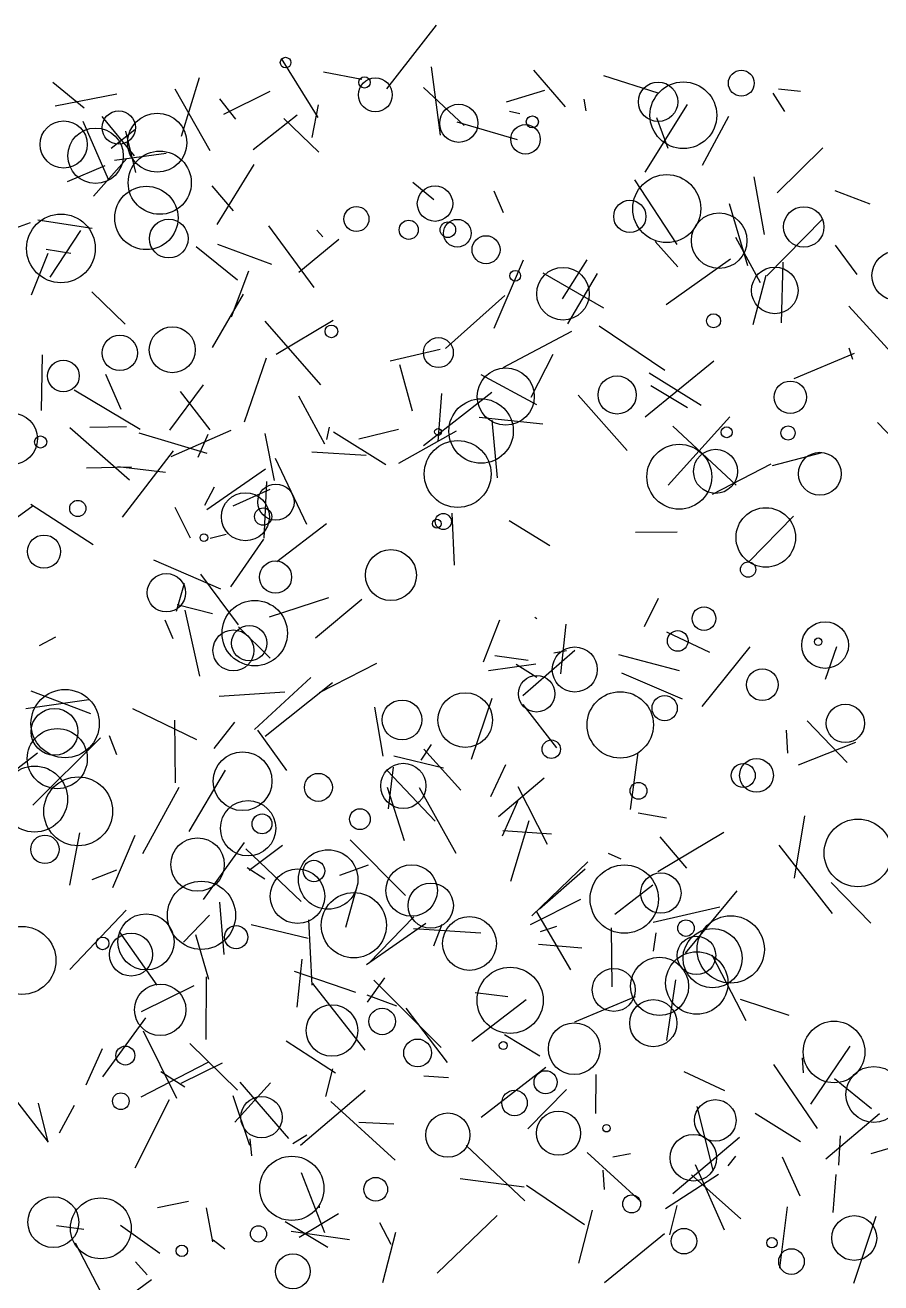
# Model space of a CAD drawing. Header units: millimetres. Extents: x -15 to 2017, y -16 to 2019.
# Drawn here: x 726.2 to 974.7, y 1643.4 to 2008.5 of the extents above; entities that cross this region are included whole.
import ezdxf

# ---------------------------------------------------------------- set-up
doc = ezdxf.new("R2010")
doc.units = ezdxf.units.MM

msp = doc.modelspace()

# ---------------------------------------------------------------- linework, layer by layer
at = {"color": 164}
for p, q in [((831.25, 1990.06), (845.65, 2008.54)), ((966.59, 1911.5), (965.54, 1914.75))]:
    msp.add_line(p, q, dxfattribs=at)
at = {"color": 9}
for p, q in [((811.24, 1981.71), (800.57, 1998.87)), ((779.88, 1891.02), (771.29, 1902.15))]:
    msp.add_line(p, q, dxfattribs=at)
at = {"color": 101}
msp.add_line((812.77, 1995.03), (823.92, 1992.9), dxfattribs=at)
at = {"color": 161}
for p, q in [((846.75, 1976.56), (844.17, 1996.45)), ((836.74, 1723.15), (848.73, 1707.36))]:
    msp.add_line(p, q, dxfattribs=at)
at = {"color": 112}
for p, q in [((883.06, 1984.86), (873.89, 1995.45)), ((760.45, 1716.54), (770.12, 1697)), ((806.11, 1683.36), (824.94, 1699.36))]:
    msp.add_line(p, q, dxfattribs=at)
at = {"color": 17}
for p, q in [((910.01, 1988.78), (894.23, 1993.85)), ((733.45, 1935.35), (742.32, 1948.94)), ((830.91, 1880.89), (815.73, 1890.37)), ((813.45, 1697.51), (815.51, 1705.52))]:
    msp.add_line(p, q, dxfattribs=at)
at = {"color": 184}
for p, q in [((734.19, 1991.94), (743.31, 1984.58)), ((727.85, 1869.51), (745.92, 1857.76))]:
    msp.add_line(p, q, dxfattribs=at)
at = {"color": 82}
for p, q in [((776.66, 1993.28), (771.48, 1976.22)), ((925, 1826.42), (912.5, 1832.27))]:
    msp.add_line(p, q, dxfattribs=at)
at = {"color": 57}
for p, q in [((853.64, 1979.41), (841.9, 1990.48)), ((803.45, 1658.36), (820.4, 1655.99)), ((762.83, 1644.24), (744.06, 1630.5))]:
    msp.add_line(p, q, dxfattribs=at)
at = {"color": 158}
for p, q in [((944.96, 1990.01), (951.37, 1989.42)), ((811.43, 1971.68), (801.26, 1981.46)), ((858.07, 1894.73), (876.51, 1892.81))]:
    msp.add_line(p, q, dxfattribs=at)
at = {"color": 191}
for p, q in [((752.74, 1988.5), (734.92, 1985.06)), ((936.08, 1938.7), (930.78, 1956.7))]:
    msp.add_line(p, q, dxfattribs=at)
at = {"color": 110}
msp.add_line((779.92, 1972.06), (769.75, 1989.99), dxfattribs=at)
at = {"color": 226}
msp.add_line((787.37, 1981.27), (782.7, 1987.17), dxfattribs=at)
at = {"color": 78}
msp.add_line((797.19, 1989.23), (783.79, 1982.62), dxfattribs=at)
at = {"color": 198}
for p, q in [((876.98, 1989.54), (865.91, 1986.17)), ((808.5, 1748.77), (809.41, 1729.84))]:
    msp.add_line(p, q, dxfattribs=at)
at = {"color": 135}
msp.add_line((889.07, 1983.7), (888.52, 1987.07), dxfattribs=at)
at = {"color": 130}
msp.add_line((946.78, 1983.45), (943.41, 1988.84), dxfattribs=at)
at = {"color": 113}
for p, q in [((811.31, 1985.4), (809.44, 1975.91)), ((943.25, 1880.68), (957.65, 1884.44)), ((791.38, 1683.23), (786.58, 1697.71))]:
    msp.add_line(p, q, dxfattribs=at)
at = {"color": 153}
for p, q in [((866.8, 1983.53), (869.88, 1982.87)), ((932.66, 1874.99), (914.26, 1892.13))]:
    msp.add_line(p, q, dxfattribs=at)
at = {"color": 145}
msp.add_line((906.29, 1965.9), (918.51, 1985.46), dxfattribs=at)
at = {"color": 242}
msp.add_line((750.39, 1963.72), (742.98, 1980.59), dxfattribs=at)
at = {"color": 117}
msp.add_line((757.95, 1970.62), (748.55, 1981.98), dxfattribs=at)
at = {"color": 249}
for p, q in [((792.43, 1972.4), (805.21, 1982.47)), ((712.76, 1857.7), (728.46, 1869.12))]:
    msp.add_line(p, q, dxfattribs=at)
at = {"color": 100}
for p, q in [((869.15, 1975.23), (851.59, 1980.35)), ((915.01, 1731.34), (912.43, 1713.76))]:
    msp.add_line(p, q, dxfattribs=at)
at = {"color": 146}
msp.add_line((909.52, 1981.71), (912.86, 1972.79), dxfattribs=at)
at = {"color": 172}
for p, q in [((922.94, 1967.93), (930.52, 1982.12)), ((868.8, 1823.02), (874.78, 1819.21))]:
    msp.add_line(p, q, dxfattribs=at)
at = {"color": 137}
for p, q in [((751.17, 1972.8), (758.05, 1978.27)), ((951.37, 1684.38), (938.15, 1692.6))]:
    msp.add_line(p, q, dxfattribs=at)
at = {"color": 65}
for p, q in [((755.26, 1977.74), (758.21, 1965.73)), ((972, 1693.91), (961.23, 1702.6))]:
    msp.add_line(p, q, dxfattribs=at)
at = {"color": 131}
for p, q in [((957.82, 1972.94), (944.63, 1959.89)), ((792.53, 1968.04), (781.82, 1950.71)), ((871.75, 1671.78), (888.67, 1660.35))]:
    msp.add_line(p, q, dxfattribs=at)
at = {"color": 235}
for p, q in [((755.69, 1969.82), (746.04, 1958.88)), ((852.5, 1673.73), (871.09, 1671.29))]:
    msp.add_line(p, q, dxfattribs=at)
at = {"color": 126}
for p, q in [((767.14, 1971.32), (752.09, 1969.28)), ((741.98, 1774.01), (739.02, 1758.84)), ((836.66, 1755.81), (820.52, 1771.97))]:
    msp.add_line(p, q, dxfattribs=at)
at = {"color": 102}
for p, q in [((749.34, 1967.69), (738.33, 1963.06)), ((930.82, 1894.87), (912.88, 1874.97)), ((735.01, 1830.85), (730.19, 1828.33))]:
    msp.add_line(p, q, dxfattribs=at)
at = {"color": 35}
for p, q in [((940.94, 1947.76), (937.93, 1964.46)), ((958.64, 1818.67), (961.87, 1828.17))]:
    msp.add_line(p, q, dxfattribs=at)
at = {"color": 16}
msp.add_line((780.34, 1961.88), (786.61, 1954.67), dxfattribs=at)
at = {"color": 44}
for p, q in [((844.86, 1957.87), (838.77, 1962.89)), ((744.95, 1891.86), (755.55, 1892.02)), ((834.16, 1723.77), (825.46, 1726.88))]:
    msp.add_line(p, q, dxfattribs=at)
at = {"color": 155}
msp.add_line((903.1, 1963.61), (915.47, 1944.82), dxfattribs=at)
at = {"color": 178}
for p, q in [((862.3, 1960.41), (864.99, 1954.1)), ((879.47, 1912.96), (873.03, 1900.43)), ((917.1, 1812.82), (899.46, 1820.37)), ((729.96, 1695.52), (732.6, 1684.65))]:
    msp.add_line(p, q, dxfattribs=at)
at = {"color": 28}
for p, q in [((971.6, 1956.56), (961.4, 1960.42)), ((793.66, 1803.88), (802.11, 1792.14))]:
    msp.add_line(p, q, dxfattribs=at)
at = {"color": 195}
for p, q in [((709.9, 1944.83), (727.67, 1951.2)), ((889.29, 1940.39), (882.09, 1929.04)), ((876.55, 1936.61), (894.18, 1926.44))]:
    msp.add_line(p, q, dxfattribs=at)
at = {"color": 149}
msp.add_line((745.63, 1949.49), (729.82, 1951.96), dxfattribs=at)
at = {"color": 118}
for p, q in [((810.06, 1932.4), (796.94, 1950.3)), ((721.72, 1698.66), (732.86, 1684.23))]:
    msp.add_line(p, q, dxfattribs=at)
at = {"color": 234}
msp.add_line((957.81, 1952.33), (941.55, 1935.76), dxfattribs=at)
at = {"color": 159}
for p, q in [((805.65, 1936.86), (817.28, 1946.44)), ((743.85, 1700.93), (748.59, 1711.45))]:
    msp.add_line(p, q, dxfattribs=at)
at = {"color": 165}
msp.add_line((812.66, 1947.05), (810.9, 1949.04), dxfattribs=at)
at = {"color": 185}
msp.add_line((932.48, 1947.02), (939.62, 1933.82), dxfattribs=at)
at = {"color": 204}
for p, q in [((739.42, 1942.26), (732.26, 1943.41)), ((809.64, 1730.35), (824.86, 1710.93))]:
    msp.add_line(p, q, dxfattribs=at)
at = {"color": 201}
msp.add_line((787.84, 1934.52), (775.81, 1944.2), dxfattribs=at)
at = {"color": 163}
msp.add_line((781.98, 1944.99), (797.69, 1939.11), dxfattribs=at)
at = {"color": 49}
for p, q in [((909.16, 1945.73), (915.75, 1938.42)), ((921.21, 1694.59), (925.93, 1676.08))]:
    msp.add_line(p, q, dxfattribs=at)
at = {"color": 14}
for p, q in [((961.43, 1944.7), (967.71, 1936.19)), ((774.03, 1712.89), (787.84, 1699.38)), ((814.05, 1653.66), (801.66, 1661.15))]:
    msp.add_line(p, q, dxfattribs=at)
at = {"color": 116}
for p, q in [((728, 1930.23), (732.83, 1942.38)), ((830.51, 1731.97), (825.46, 1724.9))]:
    msp.add_line(p, q, dxfattribs=at)
at = {"color": 60}
msp.add_line((870.85, 1940.28), (862.31, 1920.45), dxfattribs=at)
at = {"color": 66}
for p, q in [((931.04, 1940.56), (912.3, 1927.35)), ((812.02, 1904.14), (795.88, 1922.55)), ((776.94, 1819.58), (772.66, 1838.7))]:
    msp.add_line(p, q, dxfattribs=at)
at = {"color": 46}
for p, q in [((945.82, 1922.16), (946.28, 1939.76)), ((962.86, 1686.06), (962.37, 1677.61))]:
    msp.add_line(p, q, dxfattribs=at)
at = {"color": 202}
for p, q in [((786.08, 1923.9), (791.09, 1937.24)), ((887.45, 1754.66), (872.82, 1747.37))]:
    msp.add_line(p, q, dxfattribs=at)
at = {"color": 26}
for p, q in [((883.81, 1921.87), (892.43, 1936.42)), ((892.88, 1921.29), (911.94, 1908.35))]:
    msp.add_line(p, q, dxfattribs=at)
at = {"color": 18}
for p, q in [((941.33, 1935.81), (937.47, 1921.58)), ((813.17, 1886.84), (805.62, 1900.86)), ((863.33, 1877.1), (861.82, 1893.81)), ((785.94, 1890.85), (768.45, 1883.22))]:
    msp.add_line(p, q, dxfattribs=at)
at = {"color": 162}
msp.add_line((755.24, 1921.73), (745.52, 1931.07), dxfattribs=at)
at = {"color": 1}
for p, q in [((789.44, 1930.44), (780.5, 1914.94)), ((929.3, 1658.74), (920.87, 1677.63))]:
    msp.add_line(p, q, dxfattribs=at)
at = {"color": 73}
for p, q in [((848.26, 1914.68), (865.53, 1930.07)), ((780.72, 1655.91), (784.14, 1653.27))]:
    msp.add_line(p, q, dxfattribs=at)
at = {"color": 241}
for p, q in [((983.28, 1907.32), (965.37, 1927)), ((855.92, 1713.55), (871.71, 1725.64))]:
    msp.add_line(p, q, dxfattribs=at)
at = {"color": 36}
msp.add_line((815.65, 1922.77), (799.11, 1912.9), dxfattribs=at)
at = {"color": 29}
for p, q in [((865.04, 1909.14), (884.93, 1919.73)), ((973.75, 1893.22), (981.51, 1885.16)), ((749.57, 1637.94), (740.78, 1654.93))]:
    msp.add_line(p, q, dxfattribs=at)
at = {"color": 107}
msp.add_line((832.17, 1911.09), (846.73, 1914.43), dxfattribs=at)
at = {"color": 47}
for p, q in [((730.95, 1896.71), (731.15, 1912.81)), ((780.61, 1837.64), (770.33, 1840.22))]:
    msp.add_line(p, q, dxfattribs=at)
at = {"color": 210}
for p, q in [((789.91, 1893.34), (796.28, 1911.96)), ((889.35, 1681.21), (905.1, 1666.9))]:
    msp.add_line(p, q, dxfattribs=at)
at = {"color": 179}
msp.add_line((838.64, 1896.44), (834.96, 1909.9), dxfattribs=at)
at = {"color": 205}
for p, q in [((906.2, 1894.84), (926.2, 1911.11)), ((771.43, 1701.34), (783.43, 1707.3))]:
    msp.add_line(p, q, dxfattribs=at)
at = {"color": 142}
for p, q in [((949.54, 1905.94), (967.04, 1913.28)), ((814.25, 1842.24), (797.04, 1836.65)), ((761.13, 1720.37), (748.63, 1703.24))]:
    msp.add_line(p, q, dxfattribs=at)
at = {"color": 134}
msp.add_line((754.02, 1896.94), (749.62, 1907.16), dxfattribs=at)
at = {"color": 193}
for p, q in [((858.52, 1907.16), (874.69, 1898.37)), ((864.76, 1773.19), (869.29, 1783.28)), ((847.18, 1747.46), (844.75, 1741.16))]:
    msp.add_line(p, q, dxfattribs=at)
at = {"color": 129}
for p, q in [((907.45, 1907.63), (922.48, 1898.17)), ((823.99, 1841.81), (810.51, 1830.53))]:
    msp.add_line(p, q, dxfattribs=at)
at = {"color": 244}
for p, q in [((759.55, 1891.12), (740.4, 1902.57)), ((912.12, 1664.95), (927.51, 1674.97))]:
    msp.add_line(p, q, dxfattribs=at)
at = {"color": 238}
for p, q in [((777.88, 1904.07), (768.11, 1890.94)), ((851.37, 1768.06), (840.7, 1787.08))]:
    msp.add_line(p, q, dxfattribs=at)
at = {"color": 13}
msp.add_line((907.87, 1903.92), (918.55, 1897.53), dxfattribs=at)
at = {"color": 15}
msp.add_line((841.85, 1886.5), (861.68, 1901.94), dxfattribs=at)
at = {"color": 219}
for p, q in [((847.1, 1901.58), (846.04, 1887.63)), ((779.18, 1889.69), (776.32, 1883.04)), ((925.76, 1872.4), (942.84, 1881.21))]:
    msp.add_line(p, q, dxfattribs=at)
at = {"color": 176}
msp.add_line((886.77, 1901.11), (900.98, 1885.08), dxfattribs=at)
at = {"color": 33}
for p, q in [((756.43, 1876.42), (739.17, 1891.66)), ((745.23, 1808.6), (727.86, 1815.17)), ((864.94, 1774.76), (879.07, 1773.71))]:
    msp.add_line(p, q, dxfattribs=at)
at = {"color": 71}
for p, q in [((814.49, 1891.82), (813.71, 1888.22)), ((796.26, 1876.07), (795.51, 1859.62)), ((822.75, 1759.41), (819.21, 1746.54))]:
    msp.add_line(p, q, dxfattribs=at)
at = {"color": 122}
msp.add_line((759.2, 1890.2), (778.95, 1884.23), dxfattribs=at)
at = {"color": 55}
msp.add_line((798.6, 1876.3), (795.86, 1889.98), dxfattribs=at)
at = {"color": 231}
msp.add_line((823.11, 1888.39), (834.64, 1891.2), dxfattribs=at)
at = {"color": 151}
for p, q in [((851.34, 1890.62), (834.57, 1881.3)), ((901.94, 1680.81), (896.86, 1679.88)), ((886.93, 1649.11), (890.93, 1664.51))]:
    msp.add_line(p, q, dxfattribs=at)
at = {"color": 62}
for p, q in [((754.42, 1865.7), (769.2, 1884.94)), ((980.67, 1683.47), (971.79, 1680.81))]:
    msp.add_line(p, q, dxfattribs=at)
at = {"color": 127}
for p, q in [((825.23, 1883.56), (809.47, 1884.55)), ((951.82, 1708.7), (952.09, 1704.36))]:
    msp.add_line(p, q, dxfattribs=at)
at = {"color": 169}
msp.add_line((798.73, 1882.85), (807.87, 1863.67), dxfattribs=at)
at = {"color": 232}
for p, q in [((757.04, 1880.2), (743.98, 1879.92)), ((951.25, 1668.6), (946.12, 1679.85))]:
    msp.add_line(p, q, dxfattribs=at)
at = {"color": 225}
for p, q in [((766.9, 1878.66), (753.03, 1880.33)), ((831.28, 1792.19), (845.24, 1777.45))]:
    msp.add_line(p, q, dxfattribs=at)
at = {"color": 96}
for p, q in [((778.97, 1867.92), (795.94, 1879.71)), ((739.18, 1734.33), (755.51, 1751.55))]:
    msp.add_line(p, q, dxfattribs=at)
at = {"color": 144}
for p, q in [((781.03, 1874.45), (778.25, 1869.06)), ((958.74, 1679.39), (974.32, 1692.55)), ((914.29, 1669.33), (933.63, 1685.67))]:
    msp.add_line(p, q, dxfattribs=at)
at = {"color": 75}
for p, q in [((797.22, 1873.76), (786.46, 1868.92)), ((790.25, 1769.44), (806.33, 1754.12)), ((753.54, 1745.22), (764.38, 1729.85)), ((816.32, 1704.26), (801.95, 1713.57))]:
    msp.add_line(p, q, dxfattribs=at)
at = {"color": 143}
for p, q in [((774.19, 1859.61), (769.7, 1868.54)), ((844.05, 1799.7), (841.1, 1795.12)), ((778.77, 1714.02), (778.83, 1732.27))]:
    msp.add_line(p, q, dxfattribs=at)
at = {"color": 114}
msp.add_line((850.1, 1866.82), (850.74, 1851.76), dxfattribs=at)
at = {"color": 11}
msp.add_line((936.45, 1852.85), (949.32, 1866), dxfattribs=at)
at = {"color": 240}
msp.add_line((799.23, 1852.85), (813.64, 1863.86), dxfattribs=at)
at = {"color": 216}
msp.add_line((866.76, 1864.74), (878.52, 1857.44), dxfattribs=at)
at = {"color": 106}
msp.add_line((784.5, 1860.7), (779.94, 1859.48), dxfattribs=at)
at = {"color": 90}
msp.add_line((795.4, 1859.26), (785.8, 1845.51), dxfattribs=at)
at = {"color": 246}
for p, q in [((915.5, 1861.3), (903.4, 1861.26)), ((831.32, 1787.3), (836.22, 1771.85)), ((960.88, 1663.82), (961.71, 1674.85))]:
    msp.add_line(p, q, dxfattribs=at)
at = {"color": 109}
msp.add_line((783.03, 1844.83), (763.5, 1853.25), dxfattribs=at)
at = {"color": 45}
for p, q in [((777.13, 1849.11), (787.99, 1834.42)), ((743.17, 1658.91), (735.27, 1659.92))]:
    msp.add_line(p, q, dxfattribs=at)
at = {"color": 121}
for p, q in [((772.34, 1846.44), (770.02, 1838.34)), ((954.4, 1695.3), (965.76, 1712.09)), ((787.06, 1690.08), (797.44, 1701.43)), ((811.51, 1665.65), (811.54, 1665.18))]:
    msp.add_line(p, q, dxfattribs=at)
at = {"color": 38}
msp.add_line((906.01, 1833.99), (910.07, 1842.13), dxfattribs=at)
at = {"color": 34}
for p, q in [((769.18, 1830.39), (766.83, 1835.82)), ((751.66, 1758.14), (758.11, 1773.4))]:
    msp.add_line(p, q, dxfattribs=at)
at = {"color": 87}
for p, q in [((797.36, 1824.74), (788.09, 1833.86)), ((760.33, 1768.08), (770.91, 1787.31))]:
    msp.add_line(p, q, dxfattribs=at)
at = {"color": 187}
for p, q in [((859.27, 1823.65), (864.04, 1835.89)), ((779.5, 1731.44), (775.73, 1744.41))]:
    msp.add_line(p, q, dxfattribs=at)
at = {"color": 74}
msp.add_line((874.21, 1836.62), (874.81, 1836.27), dxfattribs=at)
at = {"color": 120}
for p, q in [((883.23, 1834.65), (881.67, 1820.24)), ((884.65, 1734.27), (874.74, 1751.07))]:
    msp.add_line(p, q, dxfattribs=at)
at = {"color": 48}
for p, q in [((870.7, 1813.94), (885.86, 1827.1)), ((943.5, 1706.79), (956.18, 1688.21))]:
    msp.add_line(p, q, dxfattribs=at)
at = {"color": 133}
msp.add_line((883.43, 1826.87), (879.72, 1826.24), dxfattribs=at)
at = {"color": 208}
for p, q in [((898.51, 1825.82), (916.14, 1821.22)), ((830.15, 1796.29), (827.77, 1810.56))]:
    msp.add_line(p, q, dxfattribs=at)
at = {"color": 32}
for p, q in [((936.68, 1828), (922.75, 1810.75)), ((947.48, 1665.45), (945.24, 1647.68)), ((863.24, 1662.92), (845.78, 1646.2))]:
    msp.add_line(p, q, dxfattribs=at)
at = {"color": 39}
msp.add_line((828.17, 1823.23), (811.52, 1814.67), dxfattribs=at)
at = {"color": 56}
msp.add_line((860.76, 1821.13), (874.5, 1823.1), dxfattribs=at)
at = {"color": 200}
msp.add_line((862.55, 1825.55), (872.22, 1824.15), dxfattribs=at)
at = {"color": 3}
msp.add_line((792.73, 1804.03), (809.18, 1819.14), dxfattribs=at)
at = {"color": 247}
for p, q in [((782.54, 1813.76), (801.63, 1814.96)), ((740.43, 1694.9), (736.06, 1686.83))]:
    msp.add_line(p, q, dxfattribs=at)
at = {"color": 253}
for p, q in [((795.84, 1802.08), (815.44, 1817.68)), ((852.72, 1786.39), (841.98, 1798.31)), ((823.1, 1690.06), (833.28, 1689.59)), ((830.05, 1643.48), (833.87, 1658.08))]:
    msp.add_line(p, q, dxfattribs=at)
at = {"color": 197}
msp.add_line((726.37, 1810.19), (744.64, 1812.77), dxfattribs=at)
at = {"color": 86}
msp.add_line((861.7, 1813.09), (855.71, 1795.33), dxfattribs=at)
at = {"color": 152}
msp.add_line((880.55, 1798.76), (870.84, 1811.34), dxfattribs=at)
at = {"color": 250}
for p, q in [((776.06, 1801.02), (757.42, 1810.03)), ((795.74, 1760.6), (790.66, 1763.89)), ((932.9, 1757.19), (917.85, 1739.13)), ((854.22, 1683.32), (871.26, 1667.16))]:
    msp.add_line(p, q, dxfattribs=at)
at = {"color": 50}
msp.add_line((769.8, 1788.58), (769.67, 1806.79), dxfattribs=at)
at = {"color": 248}
msp.add_line((781.07, 1798.5), (787.02, 1806.21), dxfattribs=at)
at = {"color": 31}
msp.add_line((947.66, 1797.21), (947.3, 1803.83), dxfattribs=at)
at = {"color": 51}
msp.add_line((964.88, 1794.44), (953.27, 1806.61), dxfattribs=at)
at = {"color": 40}
msp.add_line((728.41, 1782.05), (748.02, 1801.61), dxfattribs=at)
at = {"color": 6}
for p, q in [((752.75, 1796.72), (750.69, 1802.23)), ((910.49, 1772.88), (918.29, 1763.81)), ((791.45, 1685.16), (791.92, 1680.31))]:
    msp.add_line(p, q, dxfattribs=at)
at = {"color": 30}
for p, q in [((967.3, 1800.26), (950.64, 1793.71)), ((933.88, 1725.72), (947.97, 1721.09))]:
    msp.add_line(p, q, dxfattribs=at)
at = {"color": 22}
msp.add_line((729.78, 1797.14), (710.96, 1782.69), dxfattribs=at)
at = {"color": 175}
msp.add_line((904.09, 1797.36), (901.89, 1780.87), dxfattribs=at)
at = {"color": 136}
msp.add_line((831.74, 1781.05), (833.14, 1793.15), dxfattribs=at)
at = {"color": 23}
msp.add_line((847.66, 1792.86), (833.25, 1796.34), dxfattribs=at)
at = {"color": 19}
msp.add_line((865.7, 1793.77), (861.3, 1784.52), dxfattribs=at)
at = {"color": 125}
msp.add_line((784.22, 1792.25), (773.72, 1774.44), dxfattribs=at)
at = {"color": 41}
msp.add_line((863.63, 1778.78), (876.89, 1790.02), dxfattribs=at)
at = {"color": 254}
msp.add_line((877.83, 1770.7), (869.37, 1787.41), dxfattribs=at)
at = {"color": 94}
for p, q in [((912.4, 1778.3), (904.23, 1779.71)), ((745.64, 1760.5), (752.74, 1763.3))]:
    msp.add_line(p, q, dxfattribs=at)
at = {"color": 213}
msp.add_line((949.61, 1760.92), (952.66, 1779.01), dxfattribs=at)
at = {"color": 174}
msp.add_line((867.26, 1760.06), (872.51, 1777.64), dxfattribs=at)
at = {"color": 217}
for p, q in [((789.81, 1771.2), (777.9, 1754.66)), ((800.91, 1770.34), (791.24, 1763.08)), ((780.69, 1655.28), (778.81, 1665.19))]:
    msp.add_line(p, q, dxfattribs=at)
at = {"color": 21}
msp.add_line((929.11, 1774.12), (909.88, 1762.76), dxfattribs=at)
at = {"color": 189}
for p, q in [((895.49, 1768.16), (899.14, 1766.48)), ((806.48, 1737.36), (805.06, 1723.47))]:
    msp.add_line(p, q, dxfattribs=at)
at = {"color": 80}
for p, q in [((960.63, 1750.65), (945.21, 1770.49)), ((927.91, 1752.46), (908.58, 1747.99))]:
    msp.add_line(p, q, dxfattribs=at)
at = {"color": 148}
msp.add_line((817.51, 1761.79), (825.88, 1764.79), dxfattribs=at)
at = {"color": 182}
msp.add_line((873.33, 1749.97), (889.59, 1765.65), dxfattribs=at)
at = {"color": 81}
msp.add_line((888.81, 1763.48), (875.51, 1751.87), dxfattribs=at)
at = {"color": 188}
for p, q in [((908.45, 1758.89), (897.4, 1750.36)), ((935.58, 1719.42), (925.71, 1738.53))]:
    msp.add_line(p, q, dxfattribs=at)
at = {"color": 206}
for p, q in [((960.23, 1759.65), (971.8, 1747.84)), ((903.31, 1726.45), (885.74, 1719.04)), ((919.66, 1674.73), (934.05, 1661.94))]:
    msp.add_line(p, q, dxfattribs=at)
at = {"color": 83}
msp.add_line((783.92, 1738.7), (782.67, 1753.93), dxfattribs=at)
at = {"color": 237}
msp.add_line((772.19, 1742.32), (779.73, 1750.13), dxfattribs=at)
at = {"color": 59}
msp.add_line((839.02, 1749.66), (825.94, 1736.24), dxfattribs=at)
at = {"color": 230}
msp.add_line((791.79, 1747.47), (808.33, 1743.45), dxfattribs=at)
at = {"color": 212}
for p, q in [((842.57, 1747.69), (825.32, 1735.74)), ((806.35, 1675.43), (813.13, 1658.03)), ((764.64, 1665.27), (773.6, 1667.11))]:
    msp.add_line(p, q, dxfattribs=at)
at = {"color": 229}
for p, q in [((838.95, 1746.23), (858.54, 1745.04)), ((866.32, 1726.47), (856.83, 1727.58))]:
    msp.add_line(p, q, dxfattribs=at)
at = {"color": 224}
for p, q in [((875.82, 1745.42), (880.54, 1746.93)), ((877.36, 1705.89), (858.57, 1691.45))]:
    msp.add_line(p, q, dxfattribs=at)
at = {"color": 4}
for p, q in [((896.65, 1729.34), (896.5, 1746.48)), ((767.98, 1696.49), (758.06, 1676.7))]:
    msp.add_line(p, q, dxfattribs=at)
at = {"color": 12}
for p, q in [((909.34, 1745), (908.54, 1739.73)), ((775.18, 1729.62), (759.81, 1722.06))]:
    msp.add_line(p, q, dxfattribs=at)
at = {"color": 147}
msp.add_line((887.8, 1740.52), (875.22, 1741.59), dxfattribs=at)
at = {"color": 166}
msp.add_line((822.2, 1727.67), (804.37, 1733.81), dxfattribs=at)
at = {"color": 156}
msp.add_line((827.42, 1731.32), (847.01, 1711.69), dxfattribs=at)
at = {"color": 95}
msp.add_line((875.66, 1709.19), (865.38, 1715.43), dxfattribs=at)
at = {"color": 70}
msp.add_line((759.88, 1697.45), (779.33, 1707.51), dxfattribs=at)
at = {"color": 194}
msp.add_line((772.56, 1700.24), (765.53, 1704.64), dxfattribs=at)
at = {"color": 141}
msp.add_line((802.76, 1685.27), (788.64, 1701.66), dxfattribs=at)
at = {"color": 157}
msp.add_line((849.12, 1702.93), (841.92, 1703.43), dxfattribs=at)
at = {"color": 37}
msp.add_line((891.96, 1692.56), (891.98, 1703.87), dxfattribs=at)
at = {"color": 8}
msp.add_line((917.51, 1704.78), (929.29, 1699.25), dxfattribs=at)
at = {"color": 139}
msp.add_line((872.12, 1688.1), (883.35, 1699.51), dxfattribs=at)
at = {"color": 115}
msp.add_line((833.63, 1679.05), (814.97, 1696.02), dxfattribs=at)
at = {"color": 25}
for p, q in [((803.91, 1683.82), (807.97, 1686.38)), ((966.86, 1643.3), (973.35, 1662.72))]:
    msp.add_line(p, q, dxfattribs=at)
at = {"color": 5}
msp.add_line((932.48, 1680.13), (930.23, 1677.39), dxfattribs=at)
at = {"color": 255}
msp.add_line((894.41, 1670.54), (894.06, 1676.12), dxfattribs=at)
at = {"color": 43}
msp.add_line((913.36, 1657.3), (915.58, 1665.9), dxfattribs=at)
at = {"color": 58}
msp.add_line((817.19, 1663.46), (805.7, 1656.56), dxfattribs=at)
at = {"color": 196}
msp.add_line((753.86, 1660.15), (765.29, 1651.98), dxfattribs=at)
at = {"color": 209}
msp.add_line((829.1, 1660.93), (832.38, 1654.63), dxfattribs=at)
at = {"color": 89}
msp.add_line((894.46, 1643.47), (911.84, 1657.74), dxfattribs=at)
at = {"color": 190}
msp.add_line((758.18, 1649.48), (761.6, 1645.72), dxfattribs=at)
at = {"color": 101}
for centre, radius in [((801.8, 1997.67), 1.55), ((790.12, 1865.82), 6.98)]:
    msp.add_circle(centre, radius, dxfattribs=at)
at = {"color": 229}
for centre, radius in [((934.17, 1991.69), 3.76), ((851.78, 1878.24), 9.71)]:
    msp.add_circle(centre, radius, dxfattribs=at)
at = {"color": 156}
for centre, radius in [((827.87, 1988.29), 4.93), ((852.1, 1980.05), 5.54)]:
    msp.add_circle(centre, radius, dxfattribs=at)
at = {"color": 175}
for centre, radius in [((824.72, 1991.91), 1.65), ((920.24, 1679.71), 6.76)]:
    msp.add_circle(centre, radius, dxfattribs=at)
at = {"color": 241}
for centre, radius in [((909.99, 1986.3), 5.72), ((845.73, 1863.79), 1.29), ((790.91, 1775.38), 8.03)]:
    msp.add_circle(centre, radius, dxfattribs=at)
at = {"color": 150}
for centre, radius in [((917.33, 1982.37), 9.69), ((799, 1870.06), 5.26)]:
    msp.add_circle(centre, radius, dxfattribs=at)
at = {"color": 193}
msp.add_circle((753.34, 1978.79), 4.84, dxfattribs=at)
at = {"color": 230}
msp.add_circle((764.51, 1974.42), 8.58, dxfattribs=at)
at = {"color": 232}
for centre, radius in [((737.36, 1973.9), 6.85), ((786.65, 1827), 5.94), ((940.28, 1817.05), 4.61)]:
    msp.add_circle(centre, radius, dxfattribs=at)
at = {"color": 143}
msp.add_circle((871.47, 1975.4), 4.28, dxfattribs=at)
at = {"color": 165}
msp.add_circle((873.47, 1980.44), 1.76, dxfattribs=at)
at = {"color": 138}
for centre, radius in [((746.61, 1970.62), 8.04), ((911.9, 1810.24), 3.67)]:
    msp.add_circle(centre, radius, dxfattribs=at)
at = {"color": 249}
for centre, radius in [((765.25, 1962.79), 9.17), ((943.89, 1931.52), 6.76)]:
    msp.add_circle(centre, radius, dxfattribs=at)
at = {"color": 108}
for centre, radius in [((912.52, 1955.27), 9.87), ((843.97, 1752.91), 6.57)]:
    msp.add_circle(centre, radius, dxfattribs=at)
at = {"color": 145}
for centre, radius in [((761.37, 1952.56), 9.2), ((794.96, 1776.64), 2.89)]:
    msp.add_circle(centre, radius, dxfattribs=at)
at = {"color": 238}
for centre, radius in [((845.2, 1956.72), 5.14), ((851.7, 1948.14), 4.02), ((735.49, 1795.59), 8.72)]:
    msp.add_circle(centre, radius, dxfattribs=at)
at = {"color": 5}
for centre, radius in [((901.79, 1953.01), 4.69), ((734.34, 1661.01), 7.39)]:
    msp.add_circle(centre, radius, dxfattribs=at)
at = {"color": 199}
msp.add_circle((736.55, 1943.72), 9.98, dxfattribs=at)
at = {"color": 212}
msp.add_circle((822.39, 1952.25), 3.63, dxfattribs=at)
at = {"color": 14}
msp.add_circle((927.73, 1945.97), 8.07, dxfattribs=at)
at = {"color": 70}
msp.add_circle((952.31, 1949.96), 5.87, dxfattribs=at)
at = {"color": 42}
msp.add_circle((767.88, 1946.57), 5.63, dxfattribs=at)
at = {"color": 177}
msp.add_circle((837.57, 1949.12), 2.78, dxfattribs=at)
at = {"color": 31}
for centre, radius in [((848.93, 1949.13), 2.26), ((898.09, 1901.17), 5.54)]:
    msp.add_circle(centre, radius, dxfattribs=at)
at = {"color": 157}
for centre, radius in [((860.02, 1943.34), 4.07), ((948.74, 1649.58), 3.72)]:
    msp.add_circle(centre, radius, dxfattribs=at)
at = {"color": 239}
for centre, radius in [((979.25, 1935.81), 7.15), ((798.88, 1848.3), 4.67)]:
    msp.add_circle(centre, radius, dxfattribs=at)
at = {"color": 197}
msp.add_circle((868.49, 1935.77), 1.58, dxfattribs=at)
at = {"color": 206}
msp.add_circle((882.38, 1930.56), 7.63, dxfattribs=at)
at = {"color": 152}
msp.add_circle((926.11, 1922.72), 2.04, dxfattribs=at)
at = {"color": 55}
for centre, radius in [((768.9, 1914.29), 6.68), ((910.79, 1756.55), 5.87)]:
    msp.add_circle(centre, radius, dxfattribs=at)
at = {"color": 179}
for centre, radius in [((815.13, 1919.63), 1.84), ((897.12, 1728.45), 6.25)]:
    msp.add_circle(centre, radius, dxfattribs=at)
at = {"color": 137}
msp.add_circle((753.65, 1913.37), 5.14, dxfattribs=at)
at = {"color": 66}
for centre, radius in [((846.18, 1913.47), 4.34), ((829.87, 1719.3), 3.86)]:
    msp.add_circle(centre, radius, dxfattribs=at)
at = {"color": 99}
msp.add_circle((737.28, 1906.68), 4.59, dxfattribs=at)
at = {"color": 69}
msp.add_circle((865.74, 1900.73), 8.3, dxfattribs=at)
at = {"color": 253}
msp.add_circle((948.4, 1900.51), 4.7, dxfattribs=at)
at = {"color": 104}
msp.add_circle((858.59, 1890.69), 9.36, dxfattribs=at)
at = {"color": 127}
msp.add_circle((722.25, 1888.44), 7.49, dxfattribs=at)
at = {"color": 77}
for centre, radius in [((846.1, 1890.46), 1), ((895.02, 1688.28), 1.08)]:
    msp.add_circle(centre, radius, dxfattribs=at)
at = {"color": 170}
for centre, radius in [((929.92, 1890.35), 1.6), ((840.13, 1710.16), 4.03), ((748.14, 1659.23), 8.83)]:
    msp.add_circle(centre, radius, dxfattribs=at)
at = {"color": 132}
msp.add_circle((947.75, 1890.13), 2.06, dxfattribs=at)
at = {"color": 147}
msp.add_circle((730.65, 1887.52), 1.76, dxfattribs=at)
at = {"color": 1}
for centre, radius in [((916.15, 1877.43), 9.42), ((964.39, 1805.81), 5.57), ((910.41, 1729.49), 8.45)]:
    msp.add_circle(centre, radius, dxfattribs=at)
at = {"color": 64}
msp.add_circle((926.7, 1878.99), 6.4, dxfattribs=at)
at = {"color": 246}
msp.add_circle((956.99, 1878.3), 6.22, dxfattribs=at)
at = {"color": 83}
for centre, radius in [((741.45, 1868.22), 2.36), ((853.97, 1806.78), 7.93)]:
    msp.add_circle(centre, radius, dxfattribs=at)
at = {"color": 227}
for centre, radius in [((795.28, 1865.85), 2.51), ((925.83, 1737.64), 8.59)]:
    msp.add_circle(centre, radius, dxfattribs=at)
at = {"color": 222}
msp.add_circle((847.61, 1864.43), 2.34, dxfattribs=at)
at = {"color": 38}
for centre, radius in [((941.28, 1859.81), 8.64), ((814.16, 1760.51), 8.63)]:
    msp.add_circle(centre, radius, dxfattribs=at)
at = {"color": 205}
msp.add_circle((731.63, 1855.69), 4.82, dxfattribs=at)
at = {"color": 88}
msp.add_circle((778.08, 1859.75), 1.11, dxfattribs=at)
at = {"color": 19}
msp.add_circle((832.38, 1848.86), 7.4, dxfattribs=at)
at = {"color": 94}
msp.add_circle((936.14, 1850.48), 2.21, dxfattribs=at)
at = {"color": 226}
msp.add_circle((767.17, 1843.74), 5.57, dxfattribs=at)
at = {"color": 123}
msp.add_circle((792.84, 1832.03), 9.5, dxfattribs=at)
at = {"color": 8}
msp.add_circle((923.34, 1836.24), 3.44, dxfattribs=at)
at = {"color": 68}
msp.add_circle((791.26, 1829.1), 5.13, dxfattribs=at)
at = {"color": 128}
msp.add_circle((958.52, 1828.56), 6.78, dxfattribs=at)
at = {"color": 217}
msp.add_circle((915.71, 1829.76), 3, dxfattribs=at)
at = {"color": 171}
msp.add_circle((956.49, 1829.52), 1.1, dxfattribs=at)
at = {"color": 73}
msp.add_circle((885.79, 1821.47), 6.54, dxfattribs=at)
at = {"color": 39}
msp.add_circle((874.71, 1814.42), 5.3, dxfattribs=at)
at = {"color": 240}
msp.add_circle((737.76, 1805.76), 9.91, dxfattribs=at)
at = {"color": 9}
msp.add_circle((898.99, 1805.4), 9.63, dxfattribs=at)
at = {"color": 54}
msp.add_circle((835.62, 1806.83), 5.76, dxfattribs=at)
at = {"color": 16}
msp.add_circle((734.67, 1803.39), 6.8, dxfattribs=at)
at = {"color": 174}
msp.add_circle((878.95, 1798.33), 2.67, dxfattribs=at)
at = {"color": 154}
msp.add_circle((789.31, 1789.04), 8.54, dxfattribs=at)
at = {"color": 29}
for centre, radius in [((728.89, 1783.85), 9.59), ((855.22, 1741.93), 7.82)]:
    msp.add_circle(centre, radius, dxfattribs=at)
at = {"color": 201}
msp.add_circle((835.99, 1787.68), 6.56, dxfattribs=at)
at = {"color": 26}
for centre, radius in [((934.74, 1790.71), 3.48), ((865.02, 1712.3), 1.17)]:
    msp.add_circle(centre, radius, dxfattribs=at)
at = {"color": 215}
for centre, radius in [((938.58, 1790.73), 4.89), ((921.14, 1738.46), 5.58)]:
    msp.add_circle(centre, radius, dxfattribs=at)
at = {"color": 210}
msp.add_circle((741.57, 1780.3), 10, dxfattribs=at)
at = {"color": 176}
msp.add_circle((811.33, 1787.25), 4.06, dxfattribs=at)
at = {"color": 13}
msp.add_circle((904.32, 1786.23), 2.44, dxfattribs=at)
at = {"color": 85}
msp.add_circle((823.39, 1778.01), 3.02, dxfattribs=at)
at = {"color": 53}
msp.add_circle((968.06, 1768.21), 9.83, dxfattribs=at)
at = {"color": 146}
msp.add_circle((731.9, 1769.24), 4.12, dxfattribs=at)
at = {"color": 96}
msp.add_circle((776.23, 1764.84), 7.76, dxfattribs=at)
at = {"color": 167}
msp.add_circle((810.05, 1762.99), 3.12, dxfattribs=at)
at = {"color": 251}
msp.add_circle((838.41, 1757.3), 7.47, dxfattribs=at)
at = {"color": 11}
for centre, radius in [((900.18, 1754.82), 9.92), ((756.91, 1738.71), 6.25)]:
    msp.add_circle(centre, radius, dxfattribs=at)
at = {"color": 47}
msp.add_circle((777.36, 1750.11), 9.9, dxfattribs=at)
at = {"color": 228}
msp.add_circle((805.28, 1755.64), 7.91, dxfattribs=at)
at = {"color": 109}
msp.add_circle((821.62, 1747.21), 9.47, dxfattribs=at)
at = {"color": 51}
for centre, radius in [((761.27, 1742.4), 8.15), ((867.02, 1725.43), 9.61)]:
    msp.add_circle(centre, radius, dxfattribs=at)
at = {"color": 89}
msp.add_circle((931.1, 1740.2), 9.76, dxfattribs=at)
at = {"color": 22}
msp.add_circle((725.2, 1737), 9.88, dxfattribs=at)
at = {"color": 86}
for centre, radius in [((787.42, 1743.76), 3.37), ((917.5, 1655.5), 3.71)]:
    msp.add_circle(centre, radius, dxfattribs=at)
at = {"color": 244}
msp.add_circle((918.1, 1746.38), 2.4, dxfattribs=at)
at = {"color": 44}
msp.add_circle((748.66, 1741.94), 1.85, dxfattribs=at)
at = {"color": 119}
msp.add_circle((921.24, 1730.45), 9.06, dxfattribs=at)
at = {"color": 196}
msp.add_circle((765.39, 1722.67), 7.47, dxfattribs=at)
at = {"color": 107}
msp.add_circle((815.28, 1716.66), 7.47, dxfattribs=at)
at = {"color": 233}
msp.add_circle((908.6, 1718.79), 6.85, dxfattribs=at)
at = {"color": 27}
for centre, radius in [((885.64, 1711.37), 7.51), ((966.98, 1656.41), 6.51)]:
    msp.add_circle(centre, radius, dxfattribs=at)
at = {"color": 203}
for centre, radius in [((961.1, 1710.43), 8.95), ((803.91, 1646.74), 5.05)]:
    msp.add_circle(centre, radius, dxfattribs=at)
at = {"color": 200}
msp.add_circle((755.26, 1709.39), 2.75, dxfattribs=at)
at = {"color": 144}
msp.add_circle((972.67, 1698.1), 8.12, dxfattribs=at)
at = {"color": 24}
for centre, radius in [((877.34, 1701.62), 3.36), ((794.82, 1691.49), 6.02)]:
    msp.add_circle(centre, radius, dxfattribs=at)
at = {"color": 84}
msp.add_circle((753.95, 1696.13), 2.41, dxfattribs=at)
at = {"color": 180}
msp.add_circle((868.3, 1695.62), 3.71, dxfattribs=at)
at = {"color": 158}
msp.add_circle((926.61, 1690.57), 6.03, dxfattribs=at)
at = {"color": 160}
msp.add_circle((848.94, 1686.29), 6.42, dxfattribs=at)
at = {"color": 74}
msp.add_circle((881.06, 1686.84), 6.41, dxfattribs=at)
at = {"color": 7}
msp.add_circle((803.62, 1670.84), 9.33, dxfattribs=at)
at = {"color": 52}
msp.add_circle((827.97, 1670.55), 3.46, dxfattribs=at)
at = {"color": 56}
msp.add_circle((902.32, 1666.31), 2.61, dxfattribs=at)
at = {"color": 3}
msp.add_circle((793.93, 1657.61), 2.36, dxfattribs=at)
at = {"color": 59}
msp.add_circle((771.68, 1652.69), 1.67, dxfattribs=at)
at = {"color": 182}
msp.add_circle((943.05, 1655.05), 1.51, dxfattribs=at)

doc.saveas('drawing.dxf')
